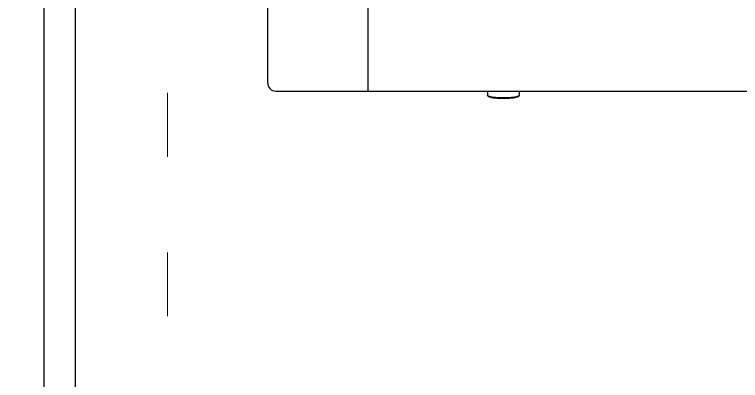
# Model space of a CAD drawing. Header units: millimetres. Extents: x 55614 to 110757, y -66981 to -47484.
# Drawn here: x 78484.9 to 78758, y -50608.1 to -50470.4 of the extents above; entities that cross this region are included whole.
import ezdxf

# ---------------------------------------------------------------- set-up
doc = ezdxf.new("R2010")
doc.units = ezdxf.units.MM
doc.linetypes.add('ACAD_ISO03W100', pattern=[30, 12, -18])
for name, color, linetype in [('4212-62832_1_0', 7, 'Continuous'), ('4212-73754_1_0', 7, 'Continuous'), ('4215-0412-2-1_0', 7, 'Continuous'), ('SONGBUTUO-M4-8_0', 7, 'Continuous')]:
    doc.layers.add(name, color=color, linetype=linetype)
doc.layers.add('THICK', color=7, linetype='Continuous', lineweight=0)

# ---------------------------------------------------------------- blocks, each defined once
blk = doc.blocks.new('RU67I6756')
at = {"layer": '4212-62832_1_0', "color": 0, "linetype": 'Continuous'}
blk.add_line((25208.73, 14590.67), (25208.73, 16665.67), dxfattribs=at)
at = {"layer": '4212-73754_1_0', "color": 0, "linetype": 'Continuous'}
blk.add_line((25196.73, 16663.97), (25196.73, 15643.17), dxfattribs=at)
at = {"layer": '4215-0412-2-1_0', "color": 0, "linetype": 'Continuous'}
for p, q in [((25318.78, 16291.35), (25318.78, 16587.95)), ((25280.98, 16294.35), (25280.98, 16584.95)), ((25283.98, 16291.35), (25974.13, 16291.35))]:
    blk.add_line(p, q, dxfattribs=at)
blk.add_arc((25283.98, 16294.35), 3, 180, 270, dxfattribs=at)
at = {"layer": 'SONGBUTUO-M4-8_0', "color": 0, "linetype": 'Continuous'}
for p, q in [((25363.63, 16291.35), (25363.63, 16289.8)), ((25364.02, 16289.33), (25363.73, 16289.61)), ((25375.25, 16289.33), (25375.54, 16289.61)), ((25375.63, 16291.35), (25375.63, 16289.8))]:
    blk.add_line(p, q, dxfattribs=at)
for points, knots in [([(25363.73, 16289.61), (25363.71, 16289.63), (25363.67, 16289.68), (25363.63, 16289.75), (25363.63, 16289.8)], [0, 0, 0, 0, 0.293305, 1, 1, 1, 1]), ([(25375.54, 16289.61), (25375.46, 16289.54), (25375.23, 16289.41), (25374.55, 16289.17), (25373.34, 16288.96), (25371.61, 16288.79), (25369.63, 16288.74), (25367.66, 16288.79), (25365.93, 16288.96), (25364.72, 16289.17), (25364.04, 16289.41), (25363.81, 16289.54), (25363.73, 16289.61)], [0, 0, 0, 0, 0.026891, 0.066115, 0.179624, 0.329933, 0.5, 0.670067, 0.820376, 0.933885, 0.973109, 1, 1, 1, 1]), ([(25375.25, 16289.33), (25375.17, 16289.26), (25374.95, 16289.13), (25374.3, 16288.91), (25373.15, 16288.7), (25371.51, 16288.55), (25369.63, 16288.49), (25367.76, 16288.55), (25366.11, 16288.7), (25364.97, 16288.91), (25364.32, 16289.13), (25364.1, 16289.26), (25364.02, 16289.33)], [0, 0, 0, 0, 0.026894, 0.06612, 0.17963, 0.329937, 0.5, 0.670063, 0.82037, 0.93388, 0.973106, 1, 1, 1, 1]), ([(25375.63, 16289.8), (25375.63, 16289.75), (25375.6, 16289.68), (25375.56, 16289.63), (25375.54, 16289.61)], [0, 0, 0, 0, 0.706695, 1, 1, 1, 1])]:
    blk.add_open_spline(points, degree=3, knots=knots, dxfattribs=at)
blk = doc.blocks.new('DFHYTYHTRER')
at = {"layer": 'THICK', "linetype": 'ACAD_ISO03W100', "ltscale": 2}
blk.add_lwpolyline([(1864.75, -31367.77), (1964.75, -31367.77), (1964.75, -33889.77), (1864.75, -33889.77)], close=True, dxfattribs=at)

msp = doc.modelspace()

# ---------------------------------------------------------------- block references
at = {"layer": 'THICK', "lineweight": -3, "xscale": -1}
msp.add_blockref('DFHYTYHTRER', (80407.123, -18674.088), dxfattribs=at)
at = {"layer": 'THICK', "lineweight": -3}
msp.add_blockref('RU67I6756', (53299.141, -66790.529), dxfattribs=at)

doc.saveas('drawing.dxf')
